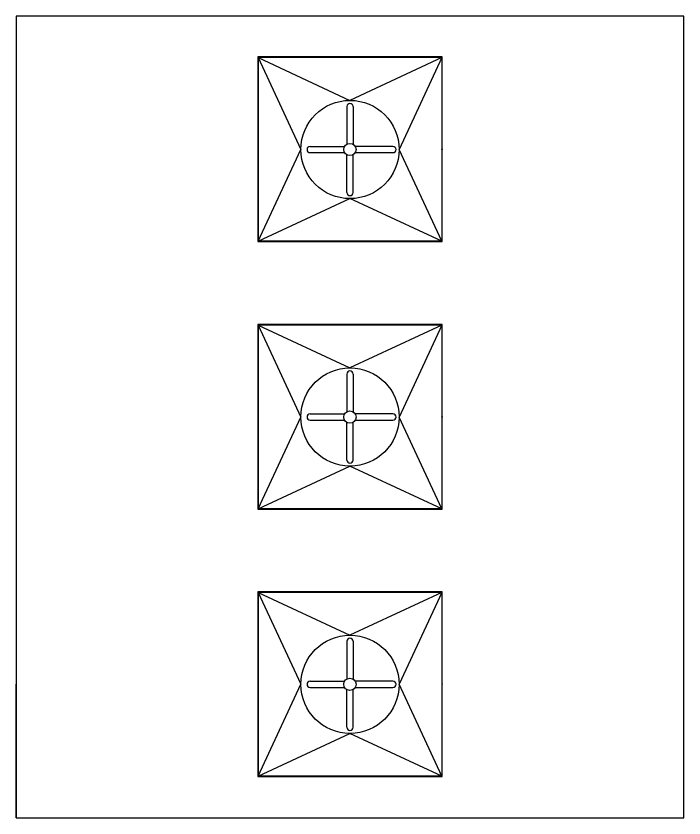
# Model space of a CAD drawing. Header units: millimetres. Extents: x 2513 to 2669, y 1505 to 1675.
# Drawn here: x 2585.78 to 2595.78, y 1663.06 to 1675.06 of the extents above; entities that cross this region are included whole.
import ezdxf

# ---------------------------------------------------------------- set-up
doc = ezdxf.new("R2010")
doc.units = ezdxf.units.MM
doc.linetypes.add('DASHEDX2', pattern=[38.1, 25.4, -12.7])

# ---------------------------------------------------------------- blocks, each defined once
blk = doc.blocks.new('Torre Resfri')
for p, q in [((10891, 2514.6), (10891, 2215.6)), ((11190, 2514.6), (10891, 2514.6)), ((10891, 2514.6), (10960.5, 2364.9)), ((10891, 2514.6), (11040.5, 2444.9)), ((11190, 2514.6), (11040.5, 2444.9)), ((11190, 2514.6), (11120.5, 2364.9)), ((11190, 2514.6), (11190, 2365.4)), ((11035.5, 2434.9), (11035.5, 2373.6)), ((11045.5, 2434.9), (11045.5, 2373.6)), ((10890.5, 2365.9), (10890.5, 2365.4)), ((10891, 2215.6), (10960.5, 2364.9)), ((10975.5, 2369.9), (11031.8, 2369.9)), ((11110.5, 2369.9), (11049.2, 2369.9)), ((11190, 2215.6), (11120.5, 2364.9)), ((11190, 2364.9), (11190, 2365.4)), ((11190, 2364.9), (11190, 2215.6)), ((11190.5, 2365.9), (11190.5, 2364.9)), ((10975.5, 2359.9), (11031.8, 2359.9)), ((11035.5, 2294.9), (11035.5, 2356.2)), ((11045.5, 2294.9), (11045.5, 2356.2)), ((11049.2, 2359.9), (11110.5, 2359.9)), ((10891, 2215.6), (11040.5, 2284.9)), ((11190, 2215.6), (11040.5, 2284.9)), ((11040.2, 2215.6), (10891, 2215.6)), ((11040.2, 2215.1), (11040.2, 2215.6)), ((11190, 2215.6), (11040.7, 2215.6)), ((11040.7, 2215.1), (11040.7, 2215.6))]:
    blk.add_line(p, q)
for points in [[(11190.5, 2365.9), (11190.5, 2515.6), (10890.5, 2515.6), (10890.5, 2365.9)], [(10890.5, 2364.9), (10890.5, 2215.1), (11040.2, 2215.1)], [(11040.7, 2215.1), (11190.5, 2215.1), (11190.5, 2364.9)]]:
    blk.add_lwpolyline(points)
for radius in [80, 10]:
    blk.add_circle((11040.5, 2364.9), radius)
for centre, start, end in [((11040.5, 2434.9), 0, 180), ((10975.5, 2364.9), 90, 270), ((11110.5, 2364.9), 270, 90), ((11040.5, 2294.9), 180, 0)]:
    blk.add_arc(centre, 5, start, end)

msp = doc.modelspace()

# ---------------------------------------------------------------- linework, layer by layer
for p, q in [((2595.779, 1675.057), (2585.779, 1675.057)), ((2585.779, 1675.057), (2585.779, 1663.057)), ((2585.779, 1675.057), (2585.779, 1671.057)), ((2595.779, 1663.057), (2595.779, 1675.057)), ((2585.779, 1663.057), (2585.779, 1665.057)), ((2585.779, 1663.057), (2595.779, 1663.057)), ((2585.779, 1663.057), (2590.779, 1663.057))]:
    msp.add_line(p, q)

# ---------------------------------------------------------------- block references
at = {"linetype": 'DASHEDX2', "xscale": 0.00919222957771125, "yscale": 0.00919222957771125, "zscale": 0.00919222957771125}
for p in [(2489.292, 1651.321), (2489.292, 1647.318), (2489.292, 1643.318)]:
    msp.add_blockref('Torre Resfri', p, dxfattribs=at)

doc.saveas('drawing.dxf')
